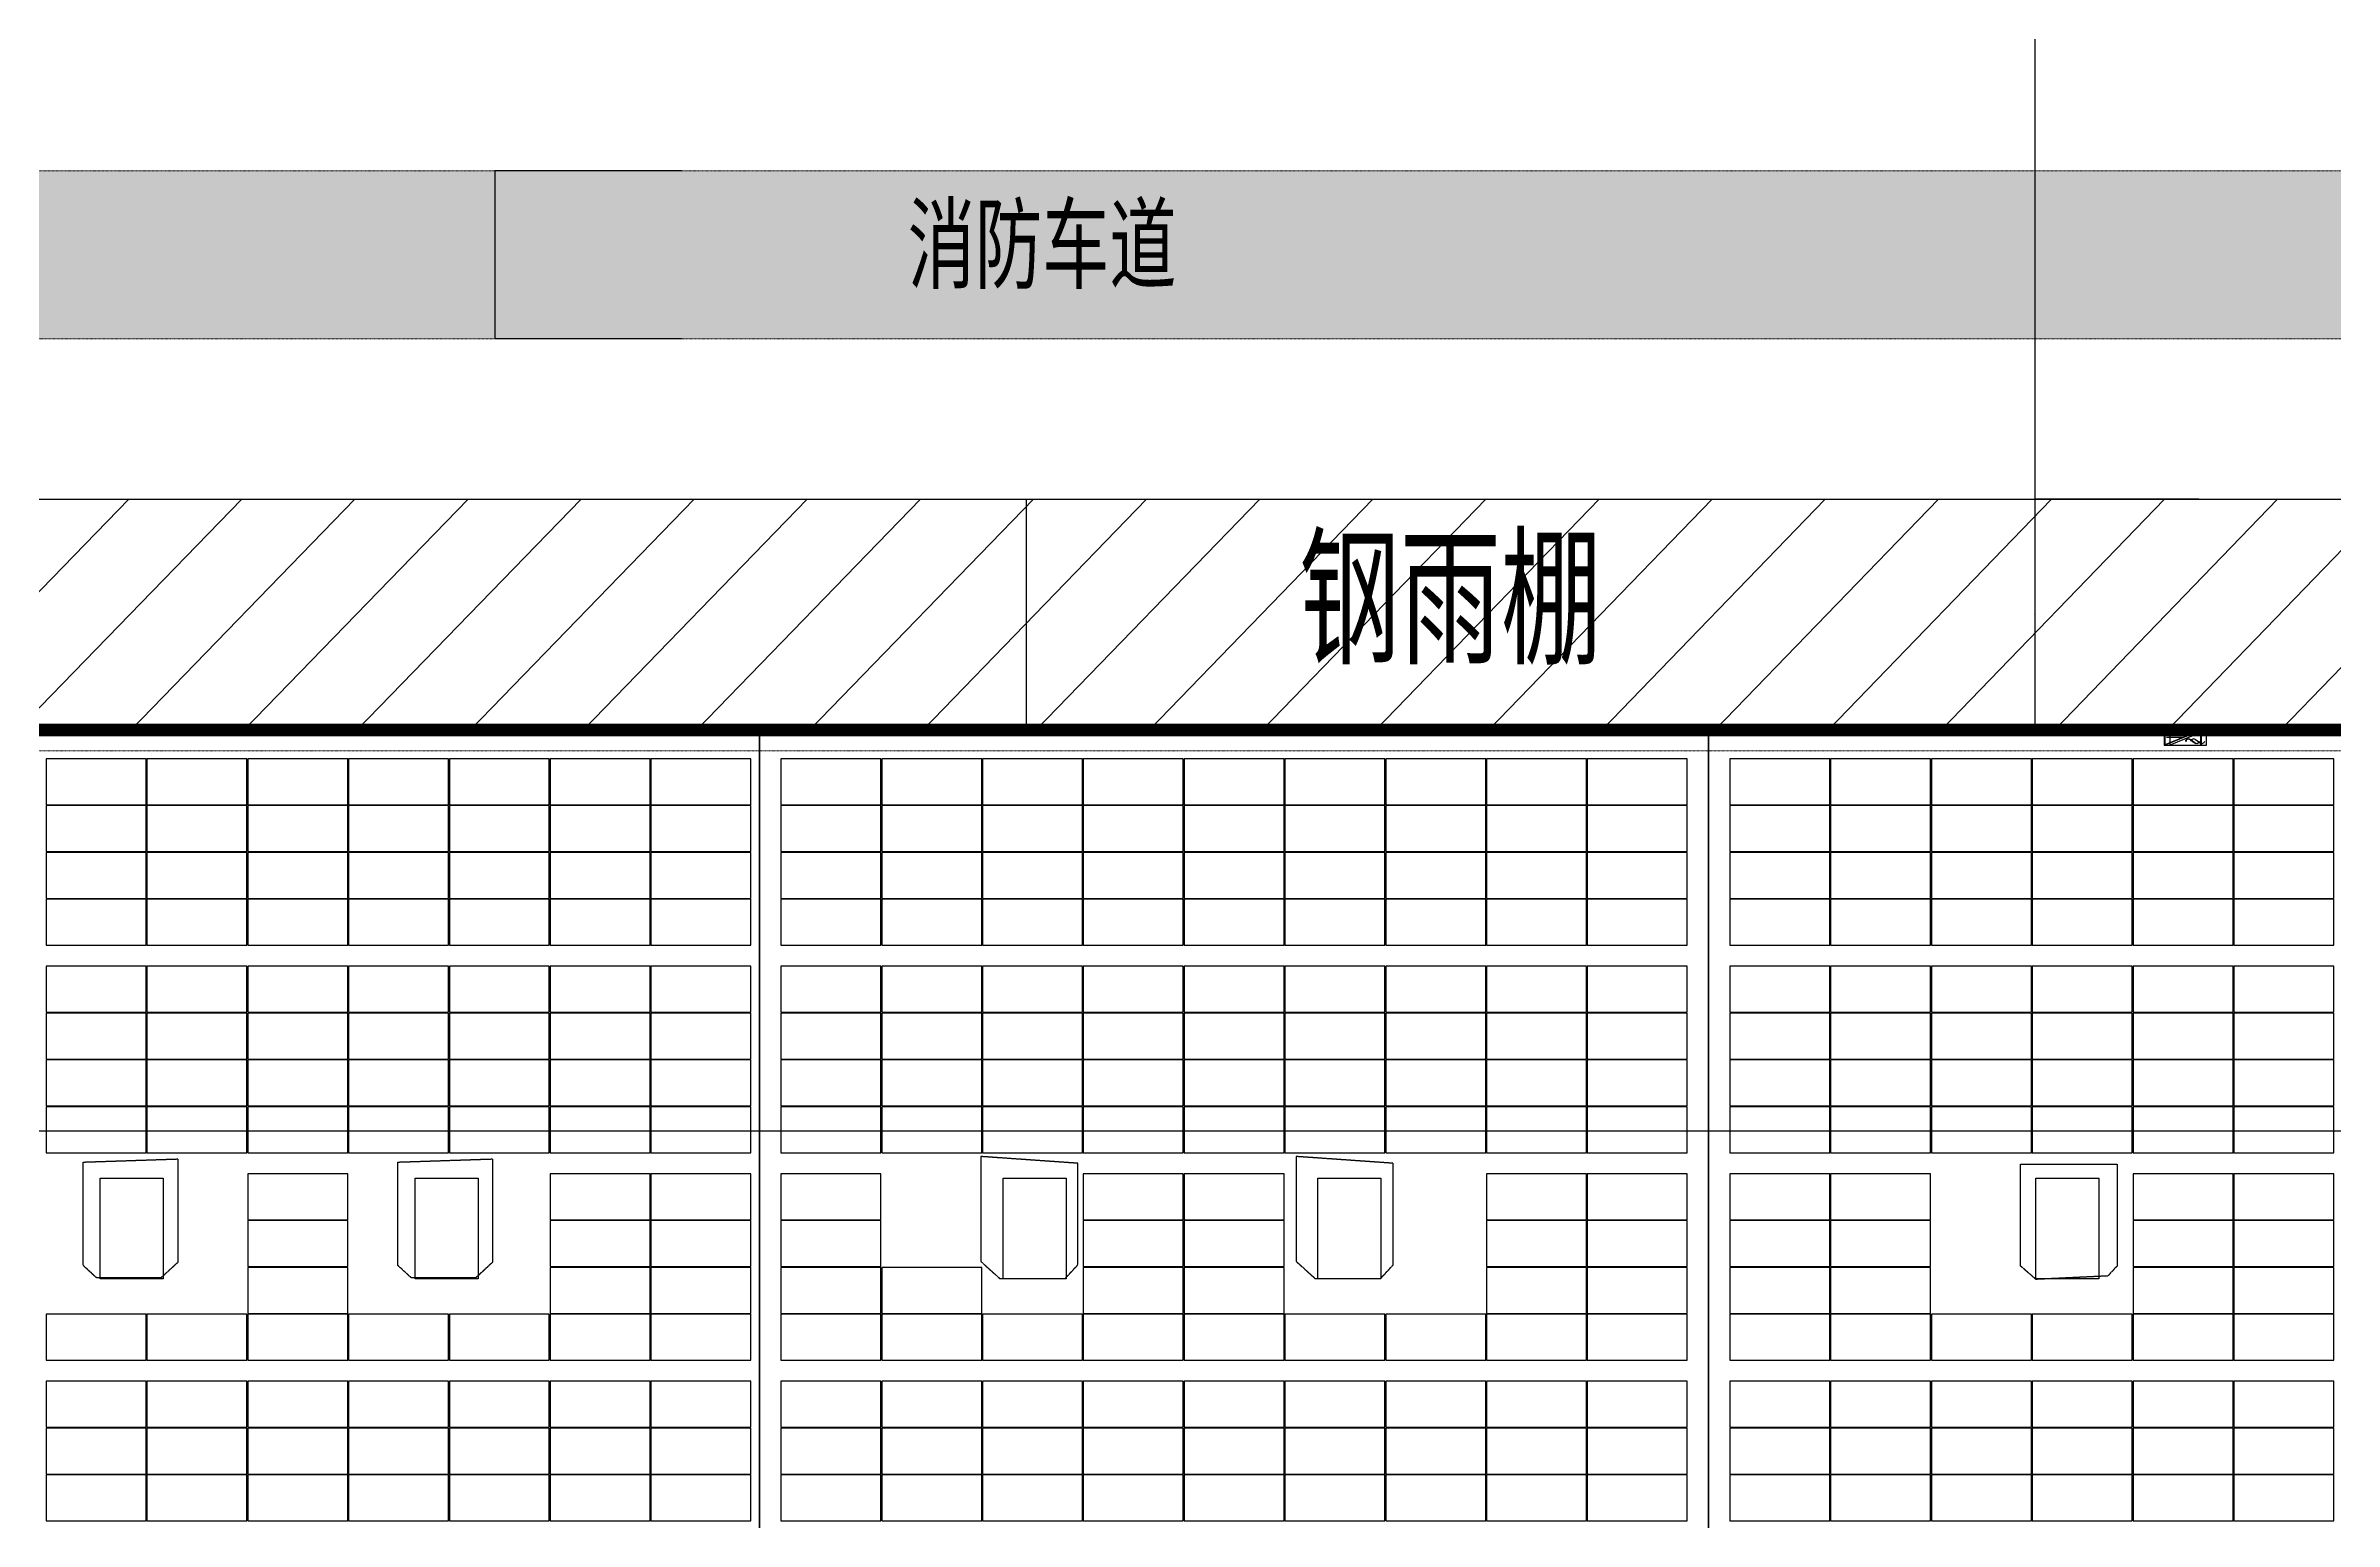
# Model space of a CAD drawing. Header units: millimetres. Extents: x -330863 to 383137, y -246038 to 314990.
# Drawn here: x -40399 to 14103, y 126995 to 162154 of the extents above; entities that cross this region are included whole.
import ezdxf

# ---------------------------------------------------------------- set-up
doc = ezdxf.new("R2010")
doc.units = ezdxf.units.MM
for name, pattern in [('CONTINOUS', [0]), ('DASH', [0.35, 0.25, -0.1]), ('DASHED', [1.524, 1.27, -0.254]), ('DOTE', [2.4200000000000004, 2, -0.2, 0.02, -0.2]), ('HIDDEN', [0.375, 0.25, -0.125])]:
    doc.linetypes.add(name, pattern=pattern)
for name, color, linetype in [('-其他', 7, 'Continuous'), ('-建筑轮廓线', 7, 'Continuous'), ('A-PUB-TEXT', 7, 'Continuous'), ('单元区域外轮廓', 7, 'ByLayer'), ('屋脊线', 7, 'ByLayer'), ('组件', 7, 'ByLayer'), ('逆变器', 7, 'ByLayer'), ('阴影', 8, 'DASHED'), ('障碍物', 7, 'ByLayer')]:
    doc.layers.add(name, color=color, linetype=linetype)
for name, color, linetype, lineweight in [('DOTE', 7, 'DOTE', 0), ('PUB_DIM', 7, 'Continuous', 0), ('X消防车道', 6, 'HIDDEN', 18)]:
    doc.layers.add(name, color=color, linetype=linetype, lineweight=lineweight)
doc.styles.add('-hzdxcROMANS', font='ROMANS.shx', dxfattribs={"width": 0.8, "bigfont": 'hztxt.shx'})
doc.styles.add('_HZTXT', font='simplex.shx', dxfattribs={"width": 0.8, "bigfont": 'hztxt.shx'})
doc.styles.add('_TCH_DIM_T3', font='SIMPLEX.shx', dxfattribs={"width": 0.6, "bigfont": 'GBCBIG.shx'})
doc.dimstyles.new('_TCH_ARCH_M_M&&1', dxfattribs={"dimtxt": 3, "dimasz": 0.5, "dimexe": 1.25, "dimexo": 1.5, "dimgap": 0.6312500000000001, "dimtad": 1, "dimtxsty": '_TCH_DIM_T3', "dimblk": 'ARCHTICK', "dimcen": 2.5, "dimclrt": 7, "dimazin": 2, "dimtfac": 1, "dimtix": 1, "dimtmove": 2, "dimatfit": 3})

# ---------------------------------------------------------------- blocks, each defined once
blk = doc.blocks.new('*U5')
at = {"layer": '单元区域外轮廓', "color": 2}
for points in [[(-88499.99999806286, 145848.7498998642, 10100), (88500.00000193714, 145848.7498962879, 10100), (88499.99999828637, -93851.25008583067, 10100), (64899.99999828637, -93851.25008583067, 10100), (64900.60513652861, -129651.2534892559, 10100), (-82500.00165008008, -129651.2389415502, 10100), (-82500.00164881349, -112951.2501013279, 10100), (-88500.00000186266, -112951.2501013279, 10100), (-88499.99999806286, 145848.7498998642, 10100)], [(-88499.99999806286, 145848.7498998642, 10600), (88500.00000193714, 145848.7498962879, 10600), (88499.99999828637, -93851.25008583067, 10600), (64899.99999828637, -93851.25008583067, 10600), (64900.60513652861, -129651.2534892559, 10600), (-82500.00165008008, -129651.2389415502, 10600), (-82500.00164881349, -112951.2501013279, 10600), (-88500.00000186266, -112951.2501013279, 10600), (-88499.99999806286, 145848.7498998642, 10600)]]:
    blk.add_polyline3d(points, close=True, dxfattribs=at)
at = {"flags": 1}
for tag in ['ground_elevation', 'unit_id', 'unit_name', 'parapet_height', 'is_enable_parapet']:
    blk.add_attdef(tag, (0, 0), '', height=2.5, dxfattribs=at)
blk = doc.blocks.new('*U6')
at = {"layer": '屋脊线', "color": 30}
for p, q in [((-23399.71337646246, 145848.74989748, 8900), (-45399.71337646246, 145848.74989748, 10100)), ((-23395.51210477948, -129651.2447756529, 8900), (-23399.71337646246, 145848.74989748, 8900)), ((-799.7133763879538, 145848.74989748, 10100), (-23399.71337646246, 145848.74989748, 8900)), ((-795.5121047049762, -129651.2470054627, 10100), (-799.7133763879538, 145848.74989748, 10100)), ((21800.28662353754, 145848.7498962879, 8900), (-799.7133763879538, 145848.74989748, 10100))]:
    blk.add_line(p, q, dxfattribs=at)
at = {"flags": 1}
for tag in ['unit_id', 'unit_name']:
    blk.add_attdef(tag, (0, 0), '', height=2.5, dxfattribs=at)
blk = doc.blocks.new('*U31', base_point=(43.5, 18.05))
at = {"color": 0}
for p, q in [((0, 0), (87, 36.1)), ((56.67, 18.2079375), (81.71499999999999, 18.2079375)), ((56.67, 9.64546875), (81.71499999999999, 9.64546875))]:
    blk.add_line(p, q, dxfattribs=at)
blk.add_lwpolyline([(0, 0), (87, 0), (87, 36.1), (0, 36.1)], close=True, dxfattribs=at)
blk.add_lwpolyline([(4.69, 26.96970833333333, -0.6815), (15.775, 30.24879166666667), (25.52, 23.66054166666667, 0.6815), (36.57, 26.96970833333333)], format="xyb", dxfattribs=at)
blk = doc.blocks.new('*U33', base_point=(43.5, 18.05))
at = {"color": 0}
for p, q in [((0, 0), (87, 36.1)), ((56.67, 18.2079375), (81.71499999999999, 18.2079375)), ((56.67, 9.64546875), (81.71499999999999, 9.64546875))]:
    blk.add_line(p, q, dxfattribs=at)
blk.add_lwpolyline([(0, 0), (87, 0), (87, 36.1), (0, 36.1)], close=True, dxfattribs=at)
blk.add_lwpolyline([(4.69, 26.96970833333333, -0.6815), (15.775, 30.24879166666667), (25.52, 23.66054166666667, 0.6815), (36.57, 26.96970833333333)], format="xyb", dxfattribs=at)
blk = doc.blocks.new('*U34', base_point=(43.5, 18.05))
at = {"color": 0}
for p, q in [((0, 0), (87, 36.1)), ((56.67, 18.2079375), (81.71499999999999, 18.2079375)), ((56.67, 9.64546875), (81.71499999999999, 9.64546875))]:
    blk.add_line(p, q, dxfattribs=at)
blk.add_lwpolyline([(0, 0), (87, 0), (87, 36.1), (0, 36.1)], close=True, dxfattribs=at)
blk.add_lwpolyline([(4.69, 26.96970833333333, -0.6815), (15.775, 30.24879166666667), (25.52, 23.66054166666667, 0.6815), (36.57, 26.96970833333333)], format="xyb", dxfattribs=at)
blk = doc.blocks.new('*U109')
at = {"layer": '障碍物', "color": 1}
blk.add_polyline3d([(-39100.00000178814, 135173.7500673532, 10), (-37600.00026501715, 135173.7500673532, 10), (-37600.00026501715, 132773.7499564886, 10), (-39100.00000178814, 132773.7499564886, 10)], close=True, dxfattribs=at)
at = {"flags": 1}
for tag in ['shape', 'height']:
    blk.add_attdef(tag, (0, 0), '', height=2.5, dxfattribs=at)
blk = doc.blocks.new('*U110')
at = {"layer": '障碍物', "color": 1}
blk.add_polyline3d([(-31600.00000171364, 135173.7500673532, 10), (-30100.00026494265, 135173.7500673532, 10), (-30100.00026494265, 132773.7499564886, 10), (-31600.00000171364, 132773.7499564886, 10)], close=True, dxfattribs=at)
at = {"flags": 1}
for tag in ['shape', 'height']:
    blk.add_attdef(tag, (0, 0), '', height=2.5, dxfattribs=at)
blk = doc.blocks.new('*U156')
at = {"layer": '障碍物', "color": 1}
blk.add_polyline3d([(-17599.99973870814, 135173.7454998493, 10), (-16100.00000178814, 135173.7454998493, 10), (-16100.00000178814, 132773.7453895807, 10), (-17599.99973870814, 132773.7453895807, 10)], close=True, dxfattribs=at)
at = {"flags": 1}
for tag in ['shape', 'height']:
    blk.add_attdef(tag, (0, 0), '', height=2.5, dxfattribs=at)
blk = doc.blocks.new('*U157')
at = {"layer": '障碍物', "color": 1}
blk.add_polyline3d([(-10099.99973870814, 135173.7449514866, 10), (-8600.000001713635, 135173.7449514866, 10), (-8600.000001713635, 132773.744841218, 10), (-10099.99973870814, 132773.744841218, 10)], close=True, dxfattribs=at)
at = {"flags": 1}
for tag in ['shape', 'height']:
    blk.add_attdef(tag, (0, 0), '', height=2.5, dxfattribs=at)
blk = doc.blocks.new('*U158')
at = {"layer": '障碍物', "color": 1}
blk.add_polyline3d([(6999.999998062849, 135173.7500673532, 10), (8499.999735057354, 135173.7500673532, 10), (8499.999735057354, 132773.7499564886, 10), (6999.999998062849, 132773.7499564886, 10)], close=True, dxfattribs=at)
at = {"flags": 1}
for tag in ['shape', 'height']:
    blk.add_attdef(tag, (0, 0), '', height=2.5, dxfattribs=at)
blk = doc.blocks.new('*U15')
at = {"layer": '组件', "color": 0}
blk.add_polyline3d([(0, 0, 0), (6.7e-15, 109.6, 0), (-238.0645125553749, 109.6, 12.64309541891256), (-238.0645125553749, 1.46e-14, 12.64309541891256)], close=True, dxfattribs=at)
at = {"flags": 1}
for tag in ['voco', 'vmpo', 'mounting-hole-spacing1', 'mounting-hole-spacing2', 'module-material', 'theme', 'silicon-material', 'userid', 'company-name', 'note', 'name', 'panel-width', 'panel-height', 'panel-length', 'pmax', 'id', 'impo', 'isco']:
    blk.add_attdef(tag, (0, 0), '', height=2.5, dxfattribs=at)
blk = doc.blocks.new('*U13')
at = {"layer": '组件', "color": 0}
blk.add_polyline3d([(0, 0, 0), (6.7e-15, -109.6, 0), (238.0645125553749, -109.6, 12.64309541891256), (238.0645125553749, 1.46e-14, 12.64309541891256)], close=True, dxfattribs=at)
at = {"flags": 1}
for tag in ['voco', 'vmpo', 'mounting-hole-spacing1', 'mounting-hole-spacing2', 'module-material', 'theme', 'silicon-material', 'userid', 'company-name', 'note', 'name', 'panel-width', 'panel-height', 'panel-length', 'pmax', 'id', 'impo', 'isco']:
    blk.add_attdef(tag, (0, 0), '', height=2.5, dxfattribs=at)
blk = doc.blocks.new('*U11')
at = {"layer": '组件', "color": 0}
blk.add_polyline3d([(0, 0, 0), (6.7e-15, 109.6, 0), (-238.0466274102201, 109.6, 12.97548375282617), (-238.0466274102201, 1.46e-14, 12.97548375282617)], close=True, dxfattribs=at)
at = {"flags": 1}
for tag in ['voco', 'vmpo', 'mounting-hole-spacing1', 'mounting-hole-spacing2', 'module-material', 'theme', 'silicon-material', 'userid', 'company-name', 'note', 'name', 'panel-width', 'panel-height', 'panel-length', 'pmax', 'id', 'impo', 'isco']:
    blk.add_attdef(tag, (0, 0), '', height=2.5, dxfattribs=at)
blk = doc.blocks.new('_ArchTick')
at = {"color": 0, "linetype": 'ByBlock', "const_width": 0.4}
blk.add_lwpolyline([(-0.5, -0.5), (0.5, 0.5)], dxfattribs=at)
blk = doc.blocks.new('*D473')
at = {"layer": 'Defpoints', "color": 0, "transparency": 16777216}
for p in [(-23419.73706934136, 151351.2500991859), (-23419.73706934136, 145851.2500987202), (-17047.0459136389, 145851.2500987202)]:
    blk.add_point(p, dxfattribs=at)
at = {"layer": 'PUB_DIM', "color": 0, "lineweight": -2, "transparency": 16777216}
for p, q in [((-23418.23706934136, 151351.2500991859), (-17045.7959136389, 151351.2500991859)), ((-17047.0459136389, 151351.2500991859), (-17047.0459136389, 145851.2500987202)), ((-23418.23706934136, 145851.2500987202), (-17045.7959136389, 145851.2500987202))]:
    blk.add_line(p, q, dxfattribs=at)
at = {"layer": 'PUB_DIM', "color": 0, "lineweight": -2, "transparency": 16777216, "xscale": 0.5, "yscale": 0.5, "zscale": 0.5}
for p, rotation in [((-17047.0459136389, 151351.2500991859), 90), ((-17047.0459136389, 145851.2500987202), 270)]:
    blk.add_blockref('_ArchTick', p, dxfattribs=dict(at, rotation=rotation))
at = {"layer": 'PUB_DIM', "color": 7, "transparency": 16777216, "insert": (-17049.17716363885, 148601.250098953), "char_height": 3, "attachment_point": 5, "rotation": 90, "style": '_TCH_DIM_T3'}
blk.add_mtext('\\A1;5500.00', dxfattribs=at)
blk = doc.blocks.new('*D477')
at = {"layer": 'Defpoints', "color": 0, "transparency": 16777216}
for p in [(-88499.99851645902, 145851.2500991858), (88500.00148354098, 145851.2500959262), (88500.00148354098, 136297.3175707087)]:
    blk.add_point(p, dxfattribs=at)
at = {"layer": 'PUB_DIM', "color": 0, "lineweight": -2, "transparency": 16777216}
for p, q in [((-88499.99851645902, 145849.7500991859), (-88499.99851645902, 136296.0675707087)), ((88500.00148354098, 145849.7500959262), (88500.00148354098, 136296.0675707087)), ((-88499.99851645902, 136297.3175707087), (88500.00148354098, 136297.3175707087))]:
    blk.add_line(p, q, dxfattribs=at)
at = {"layer": 'PUB_DIM', "color": 0, "lineweight": -2, "transparency": 16777216, "xscale": 0.5, "yscale": 0.5, "zscale": 0.5, "rotation": 180}
blk.add_blockref('_ArchTick', (-88499.99851645902, 136297.3175707087), dxfattribs=at)
at = {"layer": 'PUB_DIM', "color": 0, "lineweight": -2, "transparency": 16777216, "xscale": 0.5, "yscale": 0.5, "zscale": 0.5}
blk.add_blockref('_ArchTick', (88500.00148354098, 136297.3175707087), dxfattribs=at)
at = {"layer": 'PUB_DIM', "color": 7, "transparency": 16777216, "insert": (0.0014835409820081, 136299.4488207087), "char_height": 3, "attachment_point": 5, "style": '_TCH_DIM_T3'}
blk.add_mtext('\\A1;177000.00', dxfattribs=at)
blk = doc.blocks.new('*D482')
at = {"layer": 'Defpoints', "color": 0, "linetype": 'CONTINOUS', "ltscale": 0.01, "transparency": 16777216}
for p in [(-25258.39714088712, 159171.2501404621), (-29702.95040146205, 155171.2501423248), (-25258.39714088712, 155171.2501423248)]:
    blk.add_point(p, dxfattribs=at)
at = {"layer": 'X消防车道', "color": 0, "linetype": 'CONTINOUS', "lineweight": -2, "ltscale": 0.01, "transparency": 16777216}
for p, q in [((-25259.89714088712, 159171.2501404621), (-29704.20040146205, 159171.2501404621)), ((-29702.95040146205, 159171.2501404621), (-29702.95040146205, 155171.2501423248)), ((-25259.89714088712, 155171.2501423248), (-29704.20040146205, 155171.2501423248))]:
    blk.add_line(p, q, dxfattribs=at)
at = {"layer": 'X消防车道', "color": 0, "linetype": 'CONTINOUS', "lineweight": -2, "ltscale": 0.01, "transparency": 16777216, "xscale": 0.5, "yscale": 0.5, "zscale": 0.5}
for p, rotation in [((-29702.95040146205, 159171.2501404621), 90), ((-29702.95040146205, 155171.2501423248), 270)]:
    blk.add_blockref('_ArchTick', p, dxfattribs=dict(at, rotation=rotation))
at = {"layer": 'X消防车道', "color": 7, "linetype": 'CONTINOUS', "ltscale": 0.01, "transparency": 16777216, "insert": (-29705.08165146199, 157171.2501413934), "char_height": 3, "attachment_point": 5, "rotation": 90, "style": '_TCH_DIM_T3'}
blk.add_mtext('\\A1;4000.00', dxfattribs=at)
blk = doc.blocks.new('*D451')
at = {"layer": 'Defpoints', "color": 0, "transparency": 16777216}
for p in [(10883.00134043908, 162351.2500838191), (6972.018991948691, 151351.2500973233), (10883.00134032266, 151351.2500973233)]:
    blk.add_point(p, dxfattribs=at)
at = {"layer": 'PUB_DIM', "color": 0, "lineweight": -2, "transparency": 16777216}
for p, q in [((10881.50134043908, 162351.2500838191), (6970.768991948688, 162351.2500838191)), ((6972.018991948688, 162351.2500838191), (6972.018991948691, 151351.2500973233)), ((10881.50134032266, 151351.2500973233), (6970.768991948691, 151351.2500973233))]:
    blk.add_line(p, q, dxfattribs=at)
at = {"layer": 'PUB_DIM', "color": 0, "lineweight": -2, "transparency": 16777216, "xscale": 0.5, "yscale": 0.5, "zscale": 0.5}
for p, rotation in [((6972.018991948688, 162351.2500838191), 90), ((6972.018991948691, 151351.2500973233), 270)]:
    blk.add_blockref('_ArchTick', p, dxfattribs=dict(at, rotation=rotation))
at = {"layer": 'PUB_DIM', "color": 7, "transparency": 16777216, "insert": (6969.887741948733, 156851.2500905711), "char_height": 3, "attachment_point": 5, "rotation": 90, "style": '_TCH_DIM_T3'}
blk.add_mtext('\\A1;11000.00', dxfattribs=at)
blk = doc.blocks.new('*D452')
at = {"layer": 'Defpoints', "color": 0, "transparency": 16777216}
for p in [(10883.00134032266, 151351.2500973233), (6972.018991890483, 145851.2500973232), (10883.00134026445, 145851.2500973232)]:
    blk.add_point(p, dxfattribs=at)
at = {"layer": 'PUB_DIM', "color": 0, "lineweight": -2, "transparency": 16777216}
for p, q in [((10881.50134032266, 151351.2500973233), (6970.768991890484, 151351.2500973233)), ((6972.018991890482, 151351.2500973233), (6972.018991890483, 145851.2500973232)), ((10881.50134026446, 145851.2500973232), (6970.768991890484, 145851.2500973232))]:
    blk.add_line(p, q, dxfattribs=at)
at = {"layer": 'PUB_DIM', "color": 0, "lineweight": -2, "transparency": 16777216, "xscale": 0.5, "yscale": 0.5, "zscale": 0.5}
for p, rotation in [((6972.018991890482, 151351.2500973233), 90), ((6972.018991890483, 145851.2500973232), 270)]:
    blk.add_blockref('_ArchTick', p, dxfattribs=dict(at, rotation=rotation))
at = {"layer": 'PUB_DIM', "color": 7, "transparency": 16777216, "insert": (6969.887741890523, 148601.2500973232), "char_height": 3, "attachment_point": 5, "rotation": 90, "style": '_TCH_DIM_T3'}
blk.add_mtext('\\A1;5500.00', dxfattribs=at)

msp = doc.modelspace()

# ---------------------------------------------------------------- hatches: boundary and pattern name
at = {"layer": '-其他'}
h = msp.add_hatch(dxfattribs=at)
h.set_pattern_fill('ANSI31', color=256, scale=1199.999999999999, angle=-8.425099e-10)
h.set_pattern_definition([(44.9999999991575, (-495701042.8302665, -3200636676.18242), (-1347.038418140563, 1347.038418180179), [])])
edge = h.paths.add_edge_path()
edge.add_line((104528.7227559043, 145851.2500959262), (-88499.99851645902, 145851.2500991858))
edge.add_line((-88499.99851645902, 145851.2500991858), (-88499.9985170411, 104651.2501003966))
edge.add_line((-88499.9985170411, 104651.2501003966), (-93573.66250199033, 104651.2501003966))
edge.add_line((-93573.66250199033, 104651.2501003966), (-98618.78283635945, 104651.2501003966))
edge.add_line((-98618.78283635945, 104651.2501003966), (-104499.99851675, 104651.2501003966))
edge.add_line((-104499.99851675, 104651.2501003966), (-104499.9985162844, 151351.2500991858))
edge.add_line((-104499.9985162844, 151351.2500991858), (104000.0015184074, 151351.2500959262))
edge.add_line((104000.0015184074, 151351.2500959262), (104000.0015181745, 145851.2500959262))
at = {"layer": 'X消防车道'}
h = msp.add_hatch(dxfattribs=at)
h.set_pattern_fill('DOTS', color=8, scale=1000, angle=-31.48783798076735)
h.set_pattern_definition([(328.5121620192327, (-1970228605.701966, -2547630934.377606), (1506.050284478311, 939.1527315207007), [0, -1587.499999999999])])
h.paths.add_polyline_path([(-93210.31932864338, -143669.9816289544, 0.388696347810305), (-80260.50890044775, -155528.7499007024), (-29868.25021682074, -155528.749902565, 0.0729934230257984), (-27282.11924788542, -155149.1864708438), (-24812.54212517292, -154408.3133338205, -0.0729934230209538), (-22226.41115623759, -154028.7499007024), (83399.93261551949, -154028.749902565, -0.414215405250258), (92399.99996935017, -163028.7391755916), (92400.01187910326, -173021.7107695714), (96400.0120633305, -173176.2576506659), (96399.99996935017, -163028.7344095483, 0.4142203272388091), (83399.6842201473, -150028.7499058246), (-22813.48650954664, -150028.749903962, 0.0729934230411844), (-25399.61747935508, -150408.3133356832), (-27869.19458594406, -151149.1864689812, -0.0729934230362219), (-30455.32555586891, -151528.7499007024), (-80260.50890015671, -151528.7499007024, -0.3886976849728412), (-89225.76594498008, -143318.7917464599), (-114666.7633144511, 145381.2082974985, -0.4401982675162612), (-105701.5062695695, 155171.2501437217), (85999.68118983321, 155171.2501404621, -0.414210992521494), (94999.68118930935, 146171.3291063718, -0.1414481113697162), (96999.68118965859, 153099.4533711858, 0.2576703992202549), (85999.5199388382, 159171.2501390651), (-105701.6028190823, 159171.2501441874, 0.4401960510058327), (-118651.3220010651, 145030.0785886869)])

# ---------------------------------------------------------------- linework, layer by layer
at = {"layer": '-建筑轮廓线', "elevation": 10100}
msp.add_lwpolyline([(104528.7227559043, 145851.2500959262), (-88499.99851645902, 145851.2500991858), (-88499.9985170411, 104651.2501003966), (-93573.66250199033, 104651.2501003966), (-98618.78283635945, 104651.2501003966), (-104499.99851675, 104651.2501003966), (-104499.9985162844, 151351.2500991858), (104000.0015184074, 151351.2500959262), (104000.0015181745, 145851.2500959262)], dxfattribs=at)
at = {"layer": '-建筑轮廓线', "const_width": 300, "elevation": 10100}
msp.add_lwpolyline([(88500.00148354098, 145851.2500959262), (-88499.99851645902, 145851.2500991858), (-88499.99852024252, -112948.7499006279), (-82499.99852018431, -112948.7499006279), (-82499.99852035893, -129748.7499009073), (-82799.99852034729, -129748.7499009073), (-82799.9985204637, -145848.7499005347), (65100.00147932674, -145848.7499023974), (65100.00147955958, -129748.7499027699), (64800.00147962942, -129748.7499027699), (64800.00148032791, -93848.74988470227), (88500.00148004852, -93848.74988563359)], close=True, dxfattribs=at)
at = {"layer": 'DOTE', "ltscale": 0.0015}
msp.add_line((88000.00148616033, 145351.2500959262, 10100), (-87999.99851383967, 145351.2500973232, 10100), dxfattribs=at)
at = {"layer": 'X消防车道', "color": 8, "ltscale": 0.01}
for p, q in [((111441.9339113543, 159171.2501390651, 10100), (-145173.9487894787, 159171.2501441874, 10100)), ((85999.68118965859, 155171.2501404621, 10100), (-105701.5062694531, 155171.2501437217, 10100))]:
    msp.add_line(p, q, dxfattribs=at)
at = {"layer": '单元区域外轮廓', "elevation": 10100}
msp.add_lwpolyline([(-88499.99999807682, 145848.749899473), (88500.00000192318, 145848.7498962134), (88499.99999825611, -93851.25008581208), (64899.99999822117, -93851.25008581208), (64900.60513641452, -129651.2534896098), (-82500.00165018484, -129651.2389414198), (-82500.0016488461, -112951.250101272), (-88500.00000186032, -112951.250101272), (-88499.99999807682, 145848.749899473)], dxfattribs=at)
at = {"layer": '屋脊线', "color": 30, "elevation": 8900}
msp.add_lwpolyline([(-23399.71337647643, 145848.7498976104), (-23395.512104847, -129651.2447756901)], dxfattribs=at)
at = {"layer": '屋脊线', "color": 2, "elevation": 10100}
msp.add_lwpolyline([(-799.7133764415048, 145848.7498976104), (-795.5121047538705, -129651.247005742)], dxfattribs=at)
at = {"layer": '阴影', "linetype": 'DASHED'}
for points in [[(-37654.8779296875, 132793.26171875, 9678.565063476562), (-39185.927734375, 132793.22265625, 9762.076416015623), (-39508.25927734375, 133091.611328125, 9779.658203125), (-39508.2958984375, 135553.37890625, 9779.658203125), (-37252.0166015625, 135628.037109375, 9656.588745117188), (-37251.9775390625, 133166.26953125, 9656.588745117188), (-37654.8779296875, 132793.26171875, 9678.565063476562)], [(-30160.8056640625, 132793.466796875, 9269.79736328125), (-31691.8505859375, 132793.427734375, 9353.309326171879), (-32014.18212890625, 133091.806640625, 9370.890502929688), (-32014.22119140625, 135553.57421875, 9370.889892578123), (-29757.93701171875, 135628.232421875, 9247.820434570312), (-29757.900390625, 133166.474609375, 9247.820434570312), (-30160.8056640625, 132793.466796875, 9269.79736328125)], [(-15821.73706054687, 133102.802734375, 9303.359985351562), (-15821.77612304687, 135524.375, 9303.359985351562), (-18127.30102539062, 135685.78125, 9180.942382812502), (-18127.26318359375, 133183.49609375, 9180.942382812502), (-17681.025390625, 132779.90234375, 9204.63684082031), (-16119.21997070312, 132779.921875, 9287.564086914062), (-15821.73706054687, 133102.802734375, 9303.359985351562)], [(-8310.193481445312, 133102.91015625, 9702.203369140623), (-8310.230102539064, 135524.482421875, 9702.202758789062), (-10615.75561523437, 135685.888671875, 9579.785766601562), (-10615.7177734375, 133183.59375, 9579.785766601562), (-10169.48120117187, 132780.009765625, 9603.479614257814), (-8607.676391601562, 132780.029296875, 9686.407470703123), (-8310.193481445312, 133102.91015625, 9702.203369140623)], [(6628.611450195312, 135502.294921875, 9706.583862304688), (8934.134521484375, 135502.32421875, 9584.166870117188), (8934.171142578127, 133080.7421875, 9584.166870117188), (8711.058959960938, 132838.583984375, 9596.01318359375), (7000.511474609375, 132757.841796875, 9686.838989257812), (6628.648071289062, 133080.712890625, 9706.583862304688), (6628.611450195312, 135502.294921875, 9706.583862304688)]]:
    msp.add_polyline3d(points, close=True, dxfattribs=at)
at = {"layer": '障碍物', "color": 4, "elevation": 10300}
for points in [[(-39100.00000183703, 135173.7500672974), (-37600.00026505208, 135173.7500672974), (-37600.00026505208, 132773.7499560974), (-39100.00000183703, 132773.7499560974)], [(-31600.00000177883, 135173.7500672974), (-30100.00026499387, 135173.7500672974), (-30100.00026499387, 132773.7499560974), (-31600.00000177883, 132773.7499560974)], [(-17599.9997387384, 135173.7454991601), (-16100.00000183703, 135173.7454991601), (-16100.00000183703, 132773.7453893572), (-17599.9997387384, 132773.7453893572)], [(-10099.9997387384, 135173.7449510768), (-8600.000001778826, 135173.7449510768), (-8600.000001778826, 132773.7448412739), (-10099.9997387384, 132773.7448412739)], [(6999.999998023269, 135173.7500672974), (8499.999735041056, 135173.7500672974), (8499.999735041056, 132773.7499560974), (6999.999998023269, 132773.7499560974)]]:
    msp.add_lwpolyline(points, close=True, dxfattribs=at)

# ---------------------------------------------------------------- block references
at = {"layer": '单元区域外轮廓'}
msp.add_blockref('*U5', (0, 0), dxfattribs=at)
at = {"layer": '屋脊线'}
msp.add_blockref('*U6', (0, 0), dxfattribs=at)
at = {"layer": '组件', "color": 5, "xscale": 10, "yscale": 10, "zscale": 10}
for name, p in [('*U11', (-38008.24003088001, 144068.7499999953, 9796.921780458853)), ('*U11', (-35607.80344836001, 144068.7499999953, 9665.98887595776)), ('*U11', (-33207.36686584001, 144068.7499999953, 9535.05597145667)), ('*U11', (-30806.93028331999, 144068.7499999953, 9404.123066955575)), ('*U11', (-28406.49370079999, 144068.7499999953, 9273.190162454486)), ('*U11', (-26006.05711827999, 144068.7499999953, 9142.257257953397)), ('*U11', (-23605.62053575997, 144068.7499999953, 9011.324353452304)), ('*U13', (-22890.39048680003, 145164.7499999956, 9027.043139411608)), ('*U13', (-20489.77350460002, 145164.7499999956, 9154.509527846585)), ('*U13', (-18089.15652240001, 145164.7499999956, 9281.975916281564)), ('*U13', (-15688.53954020001, 145164.7499999956, 9409.442304716544)), ('*U13', (-13287.922558, 145164.7499999956, 9536.908693151521)), ('*U13', (-10887.30557579999, 145164.7499999956, 9664.3750815865)), ('*U13', (-8486.688593599989, 145164.7499999956, 9791.84147002148)), ('*U13', (-6086.071611399983, 145164.7499999956, 9919.307858456456)), ('*U13', (-3685.454629199977, 145164.7499999956, 10046.77424689143)), ('*U15', (2090.254629199971, 144068.7499999956, 10046.55452360064)), ('*U15', (4490.871611399978, 144068.7499999956, 9919.088135164826)), ('*U15', (6891.488593599985, 144068.7499999956, 9791.621746729004)), ('*U15', (9292.105575799993, 144068.7499999956, 9664.155358293188)), ('*U15', (11692.72255799999, 144068.7499999956, 9536.688969857367)), ('*U15', (14093.3395402, 144068.7499999956, 9409.222581421547)), ('*U11', (-38008.24003088001, 142952.7499999953, 9796.921780458853)), ('*U11', (-35607.80344836001, 142952.7499999953, 9665.98887595776)), ('*U11', (-33207.36686584001, 142952.7499999953, 9535.05597145667)), ('*U11', (-30806.93028331999, 142952.7499999953, 9404.123066955575)), ('*U11', (-28406.49370079999, 142952.7499999953, 9273.190162454486)), ('*U11', (-26006.05711827999, 142952.7499999953, 9142.257257953397)), ('*U11', (-23605.62053575997, 142952.7499999953, 9011.324353452304)), ('*U13', (-22890.39048680003, 144048.7499999955, 9027.043139411608)), ('*U13', (-20489.77350460002, 144048.7499999955, 9154.509527846585)), ('*U13', (-18089.15652240001, 144048.7499999955, 9281.975916281564)), ('*U13', (-15688.53954020001, 144048.7499999955, 9409.442304716544)), ('*U13', (-13287.922558, 144048.7499999955, 9536.908693151521)), ('*U13', (-10887.30557579999, 144048.7499999955, 9664.3750815865)), ('*U13', (-8486.688593599989, 144048.7499999955, 9791.84147002148)), ('*U13', (-6086.071611399983, 144048.7499999955, 9919.307858456456)), ('*U13', (-3685.454629199977, 144048.7499999955, 10046.77424689143)), ('*U15', (2090.254629199971, 142952.7499999955, 10046.55452360064)), ('*U15', (4490.871611399978, 142952.7499999955, 9919.088135164826)), ('*U15', (6891.488593599985, 142952.7499999955, 9791.621746729004)), ('*U15', (9292.105575799993, 142952.7499999955, 9664.155358293188)), ('*U15', (11692.72255799999, 142952.7499999955, 9536.688969857367)), ('*U15', (14093.3395402, 142952.7499999955, 9409.222581421547)), ('*U11', (-38008.24003088001, 141836.7499999953, 9796.921780458853)), ('*U11', (-35607.80344836001, 141836.7499999953, 9665.98887595776)), ('*U11', (-33207.36686584001, 141836.7499999953, 9535.05597145667)), ('*U11', (-30806.93028331999, 141836.7499999953, 9404.123066955575)), ('*U11', (-28406.49370079999, 141836.7499999953, 9273.190162454486)), ('*U11', (-26006.05711827999, 141836.7499999953, 9142.257257953397)), ('*U11', (-23605.62053575997, 141836.7499999953, 9011.324353452304)), ('*U13', (-22890.39048680003, 142932.7499999955, 9027.043139411608)), ('*U13', (-20489.77350460002, 142932.7499999955, 9154.509527846585)), ('*U13', (-18089.15652240001, 142932.7499999955, 9281.975916281564)), ('*U13', (-15688.53954020001, 142932.7499999955, 9409.442304716544)), ('*U13', (-13287.922558, 142932.7499999955, 9536.908693151521)), ('*U13', (-10887.30557579999, 142932.7499999955, 9664.3750815865)), ('*U13', (-8486.688593599989, 142932.7499999955, 9791.84147002148)), ('*U13', (-6086.071611399983, 142932.7499999955, 9919.307858456456)), ('*U13', (-3685.454629199977, 142932.7499999955, 10046.77424689143)), ('*U15', (2090.254629199971, 141836.7499999955, 10046.55452360064)), ('*U15', (4490.871611399978, 141836.7499999955, 9919.088135164826)), ('*U15', (6891.488593599985, 141836.7499999955, 9791.621746729004)), ('*U15', (9292.105575799993, 141836.7499999955, 9664.155358293188)), ('*U15', (11692.72255799999, 141836.7499999955, 9536.688969857367)), ('*U15', (14093.3395402, 141836.7499999955, 9409.222581421547)), ('*U11', (-38008.24003088001, 140720.7499999953, 9796.921780458853)), ('*U11', (-35607.80344836001, 140720.7499999953, 9665.98887595776)), ('*U11', (-33207.36686584001, 140720.7499999953, 9535.05597145667)), ('*U11', (-30806.93028331999, 140720.7499999953, 9404.123066955575)), ('*U11', (-28406.49370079999, 140720.7499999953, 9273.190162454486)), ('*U11', (-26006.05711827999, 140720.7499999953, 9142.257257953397)), ('*U11', (-23605.62053575997, 140720.7499999953, 9011.324353452304)), ('*U13', (-22890.39048680003, 141816.7499999955, 9027.043139411608)), ('*U13', (-20489.77350460002, 141816.7499999955, 9154.509527846585)), ('*U13', (-18089.15652240001, 141816.7499999955, 9281.975916281564)), ('*U13', (-15688.53954020001, 141816.7499999955, 9409.442304716544)), ('*U13', (-13287.922558, 141816.7499999955, 9536.908693151521)), ('*U13', (-10887.30557579999, 141816.7499999955, 9664.3750815865)), ('*U13', (-8486.688593599989, 141816.7499999955, 9791.84147002148)), ('*U13', (-6086.071611399983, 141816.7499999955, 9919.307858456456)), ('*U13', (-3685.454629199977, 141816.7499999955, 10046.77424689143)), ('*U15', (2090.254629199971, 140720.7499999955, 10046.55452360064)), ('*U15', (4490.871611399978, 140720.7499999955, 9919.088135164826)), ('*U15', (6891.488593599985, 140720.7499999955, 9791.621746729004)), ('*U15', (9292.105575799993, 140720.7499999955, 9664.155358293188)), ('*U15', (11692.72255799999, 140720.7499999955, 9536.688969857367)), ('*U15', (14093.3395402, 140720.7499999955, 9409.222581421547)), ('*U11', (-38008.24003088001, 139124.7499999954, 9796.925892866775)), ('*U11', (-35607.80344836001, 139124.7499999954, 9665.992988365688)), ('*U11', (-33207.36686584001, 139124.7499999954, 9535.060083864593)), ('*U11', (-30806.93028331999, 139124.7499999954, 9404.127179363502)), ('*U11', (-28406.49370079999, 139124.7499999954, 9273.194274862413)), ('*U11', (-26006.05711827999, 139124.7499999954, 9142.26137036132)), ('*U11', (-23605.62053575997, 139124.7499999954, 9011.32846586023)), ('*U13', (-22890.39048680003, 140220.7499999957, 9027.039136182544)), ('*U13', (-20489.77350460002, 140220.7499999957, 9154.505524617523)), ('*U13', (-18089.15652240001, 140220.7499999957, 9281.971913052499)), ('*U13', (-15688.53954020001, 140220.7499999957, 9409.43830148748)), ('*U13', (-13287.922558, 140220.7499999957, 9536.904689922458)), ('*U13', (-10887.30557579999, 140220.7499999957, 9664.371078357435)), ('*U13', (-8486.688593599989, 140220.7499999957, 9791.837466792414)), ('*U13', (-6086.071611399983, 140220.7499999957, 9919.303855227392)), ('*U13', (-3685.454629199977, 140220.7499999957, 10046.77024366237)), ('*U15', (2090.254629199971, 139124.7499999957, 10046.55852682967)), ('*U15', (4490.871611399978, 139124.7499999957, 9919.092138393857)), ('*U15', (6891.488593599985, 139124.7499999957, 9791.625749958035)), ('*U15', (9292.105575799993, 139124.7499999957, 9664.159361522217)), ('*U15', (11692.72255799999, 139124.7499999957, 9536.692973086401)), ('*U15', (14093.3395402, 139124.7499999957, 9409.22658465058)), ('*U11', (-38008.24003088001, 138008.7499999954, 9796.925892866775)), ('*U11', (-35607.80344836001, 138008.7499999954, 9665.992988365688)), ('*U11', (-33207.36686584001, 138008.7499999954, 9535.060083864593)), ('*U11', (-30806.93028331999, 138008.7499999954, 9404.127179363502)), ('*U11', (-28406.49370079999, 138008.7499999954, 9273.194274862413)), ('*U11', (-26006.05711827999, 138008.7499999954, 9142.26137036132)), ('*U11', (-23605.62053575997, 138008.7499999954, 9011.32846586023)), ('*U13', (-22890.39048680003, 139104.7499999957, 9027.039136182544)), ('*U13', (-20489.77350460002, 139104.7499999957, 9154.505524617523)), ('*U13', (-18089.15652240001, 139104.7499999957, 9281.971913052499)), ('*U13', (-15688.53954020001, 139104.7499999957, 9409.43830148748)), ('*U13', (-13287.922558, 139104.7499999957, 9536.904689922458)), ('*U13', (-10887.30557579999, 139104.7499999957, 9664.371078357435)), ('*U13', (-8486.688593599989, 139104.7499999957, 9791.837466792414)), ('*U13', (-6086.071611399983, 139104.7499999957, 9919.303855227392)), ('*U13', (-3685.454629199977, 139104.7499999957, 10046.77024366237)), ('*U15', (2090.254629199971, 138008.7499999957, 10046.55852682967)), ('*U15', (4490.871611399978, 138008.7499999957, 9919.092138393857)), ('*U15', (6891.488593599985, 138008.7499999957, 9791.625749958035)), ('*U15', (9292.105575799993, 138008.7499999957, 9664.159361522217)), ('*U15', (11692.72255799999, 138008.7499999957, 9536.692973086401)), ('*U15', (14093.3395402, 138008.7499999957, 9409.22658465058)), ('*U11', (-38008.24003088001, 136892.7499999955, 9796.925892866775)), ('*U11', (-35607.80344836001, 136892.7499999955, 9665.992988365688)), ('*U11', (-33207.36686584001, 136892.7499999955, 9535.060083864593)), ('*U11', (-30806.93028331999, 136892.7499999955, 9404.127179363502)), ('*U11', (-28406.49370079999, 136892.7499999955, 9273.194274862413)), ('*U11', (-26006.05711827999, 136892.7499999955, 9142.26137036132)), ('*U11', (-23605.62053575997, 136892.7499999955, 9011.32846586023)), ('*U13', (-22890.39048680003, 137988.7499999957, 9027.039136182544)), ('*U13', (-20489.77350460002, 137988.7499999957, 9154.505524617523)), ('*U13', (-18089.15652240001, 137988.7499999957, 9281.971913052499)), ('*U13', (-15688.53954020001, 137988.7499999957, 9409.43830148748)), ('*U13', (-13287.922558, 137988.7499999957, 9536.904689922458)), ('*U13', (-10887.30557579999, 137988.7499999957, 9664.371078357435)), ('*U13', (-8486.688593599989, 137988.7499999957, 9791.837466792414)), ('*U13', (-6086.071611399983, 137988.7499999957, 9919.303855227392)), ('*U13', (-3685.454629199977, 137988.7499999957, 10046.77024366237)), ('*U15', (2090.254629199971, 136892.7499999957, 10046.55852682967)), ('*U15', (4490.871611399978, 136892.7499999957, 9919.092138393857)), ('*U15', (6891.488593599985, 136892.7499999957, 9791.625749958035)), ('*U15', (9292.105575799993, 136892.7499999957, 9664.159361522217)), ('*U15', (11692.72255799999, 136892.7499999957, 9536.692973086401)), ('*U15', (14093.3395402, 136892.7499999957, 9409.22658465058)), ('*U11', (-38008.24003088001, 135776.7499999954, 9796.925892866775)), ('*U11', (-35607.80344836001, 135776.7499999954, 9665.992988365688)), ('*U11', (-33207.36686584001, 135776.7499999954, 9535.060083864593)), ('*U11', (-30806.93028331999, 135776.7499999954, 9404.127179363502)), ('*U11', (-28406.49370079999, 135776.7499999954, 9273.194274862413)), ('*U11', (-26006.05711827999, 135776.7499999954, 9142.26137036132)), ('*U11', (-23605.62053575997, 135776.7499999954, 9011.32846586023)), ('*U13', (-22890.39048680003, 136872.7499999957, 9027.039136182544)), ('*U13', (-20489.77350460002, 136872.7499999957, 9154.505524617523)), ('*U13', (-18089.15652240001, 136872.7499999957, 9281.971913052499)), ('*U13', (-15688.53954020001, 136872.7499999957, 9409.43830148748)), ('*U13', (-13287.922558, 136872.7499999957, 9536.904689922458)), ('*U13', (-10887.30557579999, 136872.7499999957, 9664.371078357435)), ('*U13', (-8486.688593599989, 136872.7499999957, 9791.837466792414)), ('*U13', (-6086.071611399983, 136872.7499999957, 9919.303855227392)), ('*U13', (-3685.454629199977, 136872.7499999957, 10046.77024366237)), ('*U15', (2090.254629199971, 135776.7499999957, 10046.55852682967)), ('*U15', (4490.871611399978, 135776.7499999957, 9919.092138393857)), ('*U15', (6891.488593599985, 135776.7499999957, 9791.625749958035)), ('*U15', (9292.105575799993, 135776.7499999957, 9664.159361522217)), ('*U15', (11692.72255799999, 135776.7499999957, 9536.692973086401)), ('*U15', (14093.3395402, 135776.7499999957, 9409.22658465058)), ('*U11', (-33207.36686584001, 134180.7499999956, 9535.06419627252)), ('*U11', (-26006.05711827999, 134180.7499999956, 9142.265482769246)), ('*U11', (-23605.62053575997, 134180.7499999956, 9011.332578268151)), ('*U13', (-22890.39048680003, 135276.7499999958, 9027.03513295348)), ('*U13', (-15688.53954020001, 135276.7499999958, 9409.434298258417)), ('*U13', (-13287.922558, 135276.7499999958, 9536.900686693392)), ('*U13', (-6086.071611399983, 135276.7499999958, 9919.29985199833)), ('*U13', (-3685.454629199977, 135276.7499999958, 10046.7662404333)), ('*U15', (2090.254629199971, 134180.7499999958, 10046.5625300587)), ('*U15', (4490.871611399978, 134180.7499999958, 9919.096141622887)), ('*U15', (11692.72255799999, 134180.7499999958, 9536.69697631543)), ('*U15', (14093.3395402, 134180.7499999958, 9409.230587879612)), ('*U11', (-33207.36686584001, 133064.7499999956, 9535.06419627252)), ('*U11', (-26006.05711827999, 133064.7499999956, 9142.265482769246)), ('*U11', (-23605.62053575997, 133064.7499999956, 9011.332578268151)), ('*U13', (-22890.39048680003, 134160.7499999958, 9027.03513295348)), ('*U13', (-15688.53954020001, 134160.7499999958, 9409.434298258417)), ('*U13', (-13287.922558, 134160.7499999958, 9536.900686693392)), ('*U13', (-6086.071611399983, 134160.7499999958, 9919.29985199833)), ('*U13', (-3685.454629199977, 134160.7499999958, 10046.7662404333)), ('*U15', (2090.254629199971, 133064.7499999958, 10046.5625300587)), ('*U15', (4490.871611399978, 133064.7499999958, 9919.096141622887)), ('*U15', (11692.72255799999, 133064.7499999958, 9536.69697631543)), ('*U15', (14093.3395402, 133064.7499999958, 9409.230587879612)), ('*U11', (-33207.36686584001, 131948.7499999956, 9535.06419627252)), ('*U11', (-26006.05711827999, 131948.7499999956, 9142.265482769246)), ('*U11', (-23605.62053575997, 131948.7499999956, 9011.332578268151)), ('*U13', (-22890.39048680003, 133044.7499999959, 9027.03513295348)), ('*U13', (-20489.77350460002, 133044.7499999959, 9154.50152138846)), ('*U13', (-15688.53954020001, 133044.7499999959, 9409.434298258417)), ('*U13', (-13287.922558, 133044.7499999959, 9536.900686693392)), ('*U13', (-6086.071611399983, 133044.7499999959, 9919.29985199833)), ('*U13', (-3685.454629199977, 133044.7499999959, 10046.7662404333)), ('*U15', (2090.254629199971, 131948.7499999959, 10046.5625300587)), ('*U15', (4490.871611399978, 131948.7499999959, 9919.096141622887)), ('*U15', (11692.72255799999, 131948.7499999959, 9536.69697631543)), ('*U15', (14093.3395402, 131948.7499999959, 9409.230587879612)), ('*U11', (-38008.24003088001, 130832.7499999956, 9796.930005274702)), ('*U11', (-35607.80344836001, 130832.7499999956, 9665.997100773608)), ('*U11', (-33207.36686584001, 130832.7499999956, 9535.06419627252)), ('*U11', (-30806.93028331999, 130832.7499999956, 9404.131291771428)), ('*U11', (-28406.49370079999, 130832.7499999956, 9273.198387270337)), ('*U11', (-26006.05711827999, 130832.7499999956, 9142.265482769246)), ('*U11', (-23605.62053575997, 130832.7499999956, 9011.332578268151)), ('*U13', (-22890.39048680003, 131928.7499999959, 9027.03513295348)), ('*U13', (-20489.77350460002, 131928.7499999959, 9154.50152138846)), ('*U13', (-18089.15652240001, 131928.7499999959, 9281.967909823436)), ('*U13', (-15688.53954020001, 131928.7499999959, 9409.434298258417)), ('*U13', (-13287.922558, 131928.7499999959, 9536.900686693392)), ('*U13', (-10887.30557579999, 131928.7499999959, 9664.367075128373)), ('*U13', (-8486.688593599989, 131928.7499999959, 9791.83346356335)), ('*U13', (-6086.071611399983, 131928.7499999959, 9919.29985199833)), ('*U13', (-3685.454629199977, 131928.7499999959, 10046.7662404333)), ('*U15', (2090.254629199971, 130832.7499999959, 10046.5625300587)), ('*U15', (4490.871611399978, 130832.7499999959, 9919.096141622887)), ('*U15', (6891.488593599985, 130832.7499999959, 9791.629753187068)), ('*U15', (9292.105575799993, 130832.7499999959, 9664.163364751252)), ('*U15', (11692.72255799999, 130832.7499999959, 9536.69697631543)), ('*U15', (14093.3395402, 130832.7499999959, 9409.230587879612)), ('*U11', (-38008.24003088001, 129236.7499999958, 9796.934117682627)), ('*U11', (-35607.80344836001, 129236.7499999958, 9666.001213181537)), ('*U11', (-33207.36686584001, 129236.7499999958, 9535.068308680444)), ('*U11', (-30806.93028331999, 129236.7499999958, 9404.135404179353)), ('*U11', (-28406.49370079999, 129236.7499999958, 9273.202499678262)), ('*U11', (-26006.05711827999, 129236.7499999958, 9142.26959517717)), ('*U11', (-23605.62053575997, 129236.7499999958, 9011.336690676078)), ('*U13', (-22890.39048680003, 130332.749999996, 9027.031129724415)), ('*U13', (-20489.77350460002, 130332.749999996, 9154.497518159393)), ('*U13', (-18089.15652240001, 130332.749999996, 9281.963906594372)), ('*U13', (-15688.53954020001, 130332.749999996, 9409.43029502935)), ('*U13', (-13287.922558, 130332.749999996, 9536.896683464327)), ('*U13', (-10887.30557579999, 130332.749999996, 9664.363071899308)), ('*U13', (-8486.688593599989, 130332.749999996, 9791.829460334286)), ('*U13', (-6086.071611399983, 130332.749999996, 9919.295848769267)), ('*U13', (-3685.454629199977, 130332.749999996, 10046.76223720424)), ('*U15', (2090.254629199971, 129236.749999996, 10046.56653328774)), ('*U15', (4490.871611399978, 129236.749999996, 9919.10014485192)), ('*U15', (6891.488593599985, 129236.749999996, 9791.633756416102)), ('*U15', (9292.105575799993, 129236.749999996, 9664.167367980283)), ('*U15', (11692.72255799999, 129236.749999996, 9536.700979544465)), ('*U15', (14093.3395402, 129236.749999996, 9409.234591108647)), ('*U11', (-38008.24003088001, 128120.7499999958, 9796.934117682627)), ('*U11', (-35607.80344836001, 128120.7499999958, 9666.001213181537)), ('*U11', (-33207.36686584001, 128120.7499999958, 9535.068308680444)), ('*U11', (-30806.93028331999, 128120.7499999958, 9404.135404179353)), ('*U11', (-28406.49370079999, 128120.7499999958, 9273.202499678262)), ('*U11', (-26006.05711827999, 128120.7499999958, 9142.26959517717)), ('*U11', (-23605.62053575997, 128120.7499999958, 9011.336690676078)), ('*U13', (-22890.39048680003, 129216.749999996, 9027.031129724415)), ('*U13', (-20489.77350460002, 129216.749999996, 9154.497518159393)), ('*U13', (-18089.15652240001, 129216.749999996, 9281.963906594372)), ('*U13', (-15688.53954020001, 129216.749999996, 9409.43029502935)), ('*U13', (-13287.922558, 129216.749999996, 9536.896683464327)), ('*U13', (-10887.30557579999, 129216.749999996, 9664.363071899308)), ('*U13', (-8486.688593599989, 129216.749999996, 9791.829460334286)), ('*U13', (-6086.071611399983, 129216.749999996, 9919.295848769267)), ('*U13', (-3685.454629199977, 129216.749999996, 10046.76223720424)), ('*U15', (2090.254629199971, 128120.749999996, 10046.56653328774)), ('*U15', (4490.871611399978, 128120.749999996, 9919.10014485192)), ('*U15', (6891.488593599985, 128120.749999996, 9791.633756416102)), ('*U15', (9292.105575799993, 128120.749999996, 9664.167367980283)), ('*U15', (11692.72255799999, 128120.749999996, 9536.700979544465)), ('*U15', (14093.3395402, 128120.749999996, 9409.234591108647)), ('*U11', (-38008.24003088001, 127004.7499999958, 9796.934117682627)), ('*U11', (-35607.80344836001, 127004.7499999958, 9666.001213181537)), ('*U11', (-33207.36686584001, 127004.7499999958, 9535.068308680444)), ('*U11', (-30806.93028331999, 127004.7499999958, 9404.135404179353)), ('*U11', (-28406.49370079999, 127004.7499999958, 9273.202499678262)), ('*U11', (-26006.05711827999, 127004.7499999958, 9142.26959517717)), ('*U11', (-23605.62053575997, 127004.7499999958, 9011.336690676078)), ('*U13', (-22890.39048680003, 128100.749999996, 9027.031129724415)), ('*U13', (-20489.77350460002, 128100.749999996, 9154.497518159393)), ('*U13', (-18089.15652240001, 128100.749999996, 9281.963906594372)), ('*U13', (-15688.53954020001, 128100.749999996, 9409.43029502935)), ('*U13', (-13287.922558, 128100.749999996, 9536.896683464327)), ('*U13', (-10887.30557579999, 128100.749999996, 9664.363071899308)), ('*U13', (-8486.688593599989, 128100.749999996, 9791.829460334286)), ('*U13', (-6086.071611399983, 128100.749999996, 9919.295848769267)), ('*U13', (-3685.454629199977, 128100.749999996, 10046.76223720424)), ('*U15', (2090.254629199971, 127004.749999996, 10046.56653328774)), ('*U15', (4490.871611399978, 127004.749999996, 9919.10014485192)), ('*U15', (6891.488593599985, 127004.749999996, 9791.633756416102)), ('*U15', (9292.105575799993, 127004.749999996, 9664.167367980283)), ('*U15', (11692.72255799999, 127004.749999996, 9536.700979544465)), ('*U15', (14093.3395402, 127004.749999996, 9409.234591108647))]:
    msp.add_blockref(name, p, dxfattribs=at)
at = {"layer": '逆变器', "xscale": 10, "yscale": 10, "zscale": 10, "rotation": 179.9999999969778}
for name, p in [('*U31', (10491.28603449504, 145668.2498968844, 10068.47790738426)), ('*U33', (10505.93032488958, 145668.2498968836, 10067.70033444295)), ('*U34', (10622.43084965859, 145668.2498968775, 10061.51446587113))]:
    msp.add_blockref(name, p, dxfattribs=at)
at = {"layer": '障碍物'}
for name in ['*U109', '*U110', '*U156', '*U157', '*U158']:
    msp.add_blockref(name, (0, 0), dxfattribs=at)

# ---------------------------------------------------------------- texts
at = {"layer": 'A-PUB-TEXT', "style": '_HZTXT', "width": 0.8}
msp.add_text('钢雨棚', height=2999.999999999998, rotation=359.9999466391471, dxfattribs=at).set_placement((-10546.46460374119, 147408.8941944577, 10100.00000030187))
at = {"layer": 'X消防车道', "color": 8, "linetype": 'DASH', "ltscale": 0.01, "style": '-hzdxcROMANS', "width": 0.8}
msp.add_text('消防车道', height=2000, dxfattribs=at).set_placement((-19869.15901134256, 156359.8737061768, 10100.00000031242))

# ---------------------------------------------------------------- dimensions: what is measured, and where the dimension line sits
at = {"layer": 'PUB_DIM'}
for p1, p2, distance, picture, middle in [((10883.00134043908, 162351.250083819, 10100), (10883.00134032266, 151351.2500973232, 10100), -3910.9823483739697, '*D451', (6969.887741948733, 156851.2500905711, 10100)), ((-23419.73706934135, 151351.2500991858, 10100), (-23419.73706934135, 145851.2500987202, 10100), 6372.6911557024505, '*D473', (-17049.17716363885, 148601.250098953, 10100)), ((10883.00134032266, 151351.2500973232, 10100), (10883.00134026445, 145851.2500973232, 10100), -3910.982348373968, '*D452', (6969.887741890523, 148601.2500973232, 10100)), ((-88499.99851645902, 145851.2500991858, 10100), (88500.00148354098, 145851.2500959262, 10100), -9553.932525217504, '*D477', (0.0014835409820081, 136299.4488207087, 10100))]:
    dim = msp.add_aligned_dim(p1=p1, p2=p2, distance=distance, dimstyle='_TCH_ARCH_M_M&&1', dxfattribs=at)
    dim.commit()
    dim.dimension.update_dxf_attribs({"geometry": picture, "text_midpoint": middle})
at = {"layer": 'X消防车道', "color": 8, "linetype": 'CONTINOUS', "ltscale": 0.01}
dim = msp.add_aligned_dim(p1=(-25258.3971408871, 159171.2501404621, 10100), p2=(-25258.3971408871, 155171.2501423247, 10100), distance=-4444.55326057495, dimstyle='_TCH_ARCH_M_M&&1', dxfattribs=at)
dim.commit()
dim.dimension.update_dxf_attribs({"geometry": '*D482', "text_midpoint": (-29705.08165146199, 157171.2501413934, 10100)})

doc.saveas('drawing.dxf')
